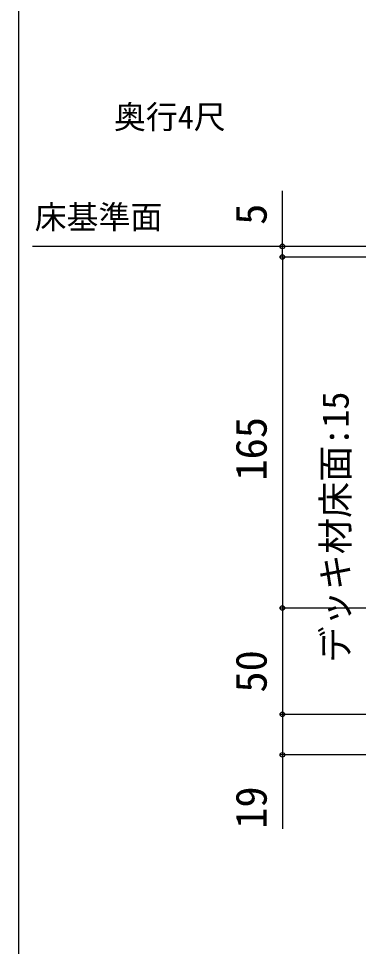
# Model space of a CAD drawing. Units: millimetres, scale not verified. Extents: x -875 to 875, y -1305 to 1297.
# Drawn here: x -875 to -715.3, y 1.2 to 437.4 of the extents above; entities that cross this region are included whole.
import ezdxf
from ezdxf.enums import TextEntityAlignment as Align

# ---------------------------------------------------------------- set-up
doc = ezdxf.new("R2010")
doc.units = ezdxf.units.MM
doc.header["$LTSCALE"] = 8
for name, color, linetype in [('0-2_USER1', 3, 'Continuous'), ('0-4_YKK_12', 2, 'Continuous'), ('0-6_YKK_D', 6, 'Continuous'), ('0-7_YKK_ZWAK', 7, 'Continuous')]:
    doc.layers.add(name, color=color, linetype=linetype)
doc.styles.add('ＭＳ ゴシック', font='')
doc.styles.get('ＭＳ ゴシック').set_extended_font_data('MS Gothic')

msp = doc.modelspace()

# ---------------------------------------------------------------- linework, layer by layer
at = {"layer": '0-4_YKK_12'}
msp.add_line((-411.5, 330.3), (-868.387, 330.3), dxfattribs=at)
at = {"layer": '0-6_YKK_D'}
for p, q in [((-751, 330.3), (-751, 356.491)), ((-751, 325.3), (-751, 330.3)), ((-615.7, 325.3), (-752, 325.3)), ((-615.7, 325.3), (-752, 325.3)), ((-751, 325.3), (-751, 160.3)), ((-751, 325.3), (-751, 321)), ((-615.7, 160.3), (-752, 160.3)), ((-615.7, 160.3), (-752, 160.3)), ((-751, 160.3), (-751, 110.3)), ((-615.7, 110.3), (-752, 110.3)), ((-615.7, 110.3), (-752, 110.3)), ((-548.5, 91.3), (-752, 91.3))]:
    msp.add_line(p, q, dxfattribs=at)
msp.add_lwpolyline([(-751, 110.3), (-751, 91.3), (-751, 56.568)], dxfattribs=at)
for centre in [(-751, 330.3), (-751, 325.3), (-751, 325.3), (-751, 160.3), (-751, 160.3), (-751, 110.3), (-751, 110.3), (-751, 91.3)]:
    msp.add_circle(centre, 1.075, dxfattribs=at)
at = {"layer": '0-7_YKK_ZWAK'}
msp.add_line((-875, 1245.3), (-875, -1304.7), dxfattribs=at)

# ---------------------------------------------------------------- texts
at = {"layer": '0-2_USER1', "style": 'ＭＳ ゴシック'}
for s, p in [('奥行4尺', (-830.182, 382.331)), ('床基準面', (-867.449, 335.26))]:
    msp.add_text(s, height=11, dxfattribs=at).set_placement(p, align=Align.BOTTOM_LEFT)
at = {"layer": '0-6_YKK_D', "style": 'ＭＳ ゴシック'}
for s, height, p in [('5', 14.66, (-754, 340.423)), ('デッキ材床面:15', 12.46, (-716.125, 134.642)), ('165', 14.66, (-754, 220.186)), ('50', 14.66, (-754, 120.527)), ('19', 14.66, (-754, 56.5))]:
    msp.add_text(s, height=height, rotation=90, dxfattribs=at).set_placement(p, align=Align.BOTTOM_LEFT)

doc.saveas('drawing.dxf')
